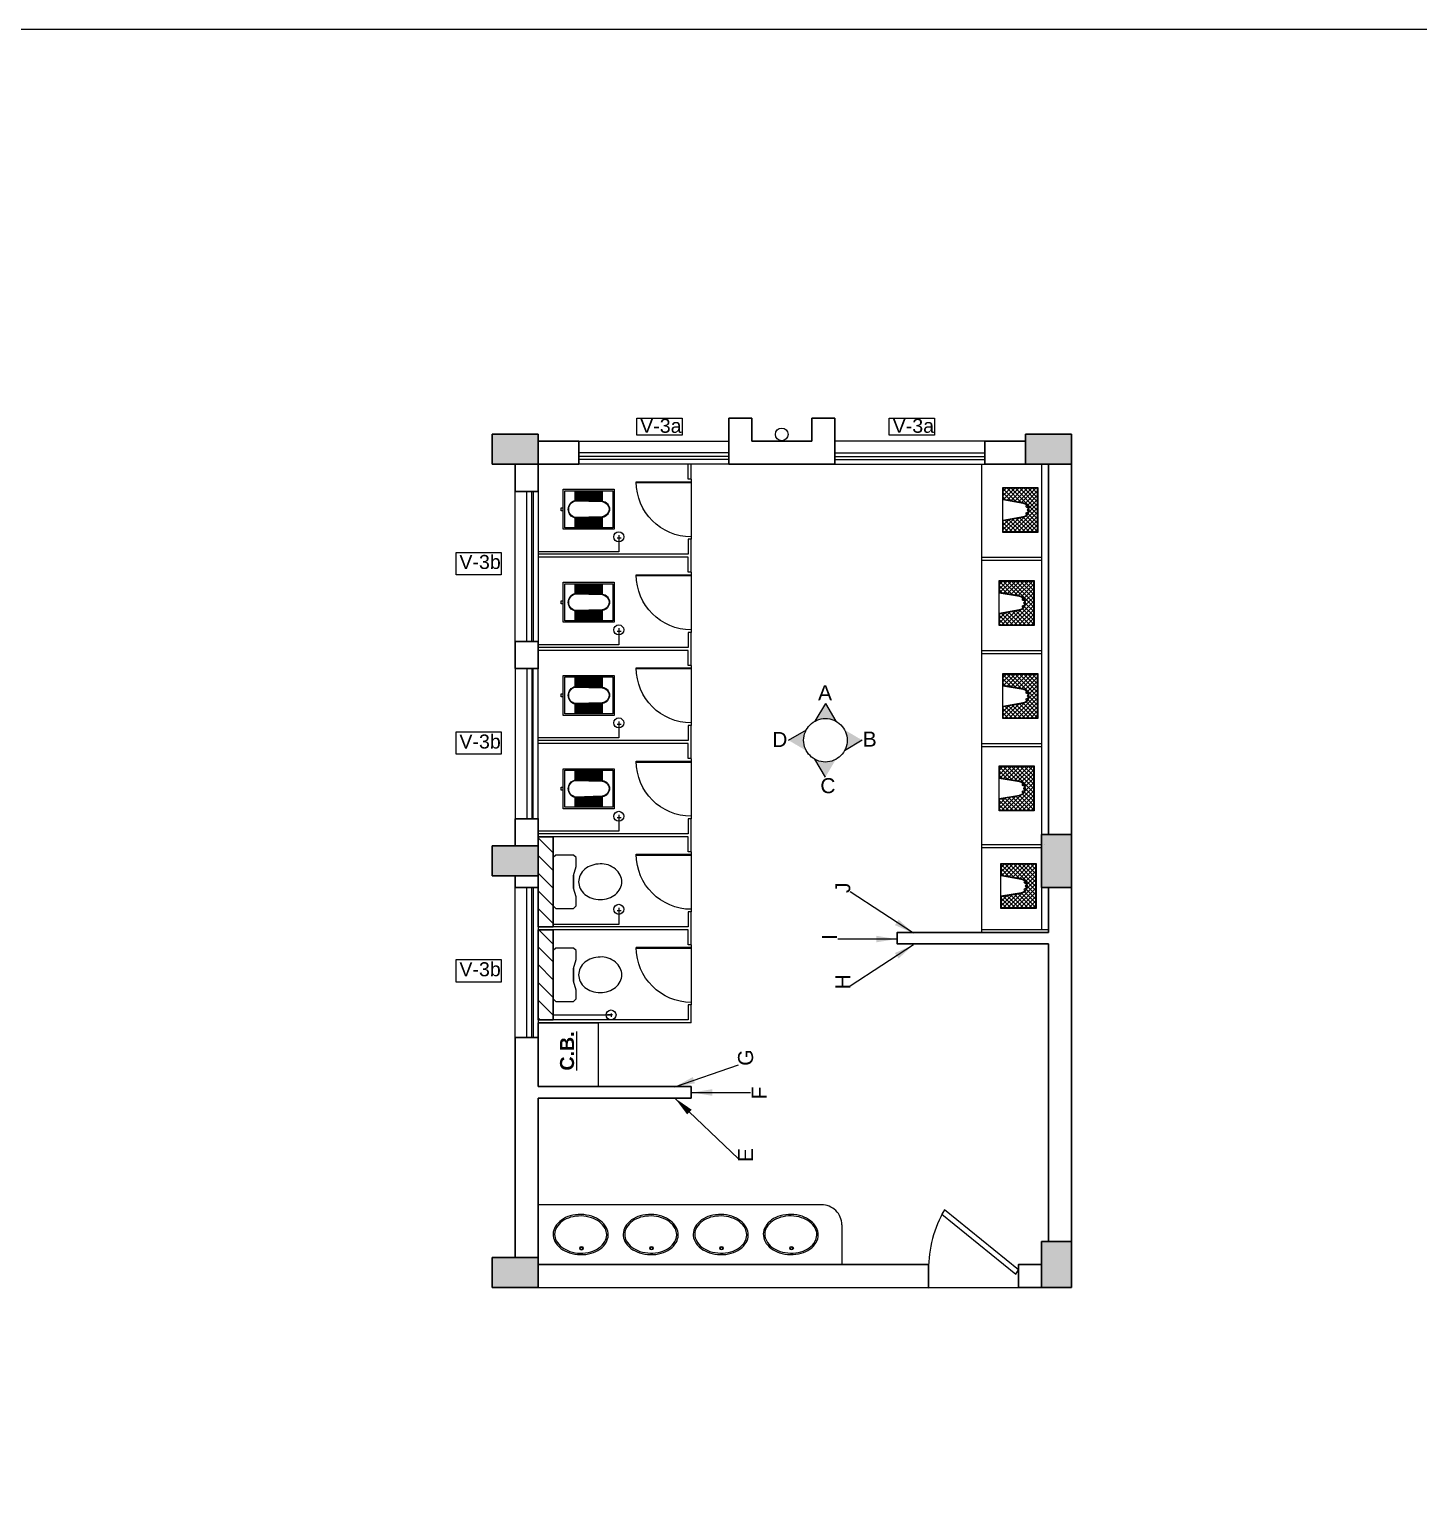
# Model space of a CAD drawing. Header units: millimetres. Extents: x 2733 to 5909, y 1038 to 2089.
# Drawn here: x 2752.05 to 2765.94, y 1056.24 to 1070.86 of the extents above; entities that cross this region are included whole.
import ezdxf

# ---------------------------------------------------------------- set-up
doc = ezdxf.new("R2010")
doc.units = ezdxf.units.MM
doc.linetypes.add('CENTER2', pattern=[1.125, 0.75, -0.125, 0.125, -0.125])
doc.linetypes.add('DASHED', pattern=[0.75, 0.5, -0.25])
doc.layers.get('0').update_dxf_attribs({"lineweight": 20})
for name, color, linetype, lineweight in [('Arrow', 1, 'Continuous', 15), ('COL HATCH', 253, 'Continuous', 13), ('Column', 251, 'Continuous', 30), ('CUBICAL TOILET', 5, 'Continuous', 15), ('Door', 54, 'Continuous', 18), ('Fixture', 44, 'Continuous', 13), ('Furniture', 13, 'Continuous', 13), ('Hatch', 43, 'Continuous', 13), ('RD', 7, 'Continuous', 18), ('TEXT', 7, 'Continuous', 15), ('Tiles', 91, 'Continuous', 9), ('Ventilator', 200, 'Continuous', 18), ('Wall', 7, 'Continuous', 30), ('Window-Wall', 7, 'Continuous', 18)]:
    doc.layers.add(name, color=color, linetype=linetype, lineweight=lineweight)
doc.styles.add('DIM', font='arial.ttf', dxfattribs={"height": 0.5})
doc.styles.add('L120', font='arial.ttf', dxfattribs={"height": 0.6})
doc.styles.get("Standard").update_dxf_attribs({"font": 'arial.ttf', "height": 0.2})
doc.styles.add('Tabrej', font='arial.ttf')
doc.dimstyles.new('Tabrej', dxfattribs={"dimtxt": 4, "dimasz": 0.45, "dimexe": 0.18, "dimexo": 0.0625, "dimgap": 0.09, "dimtad": 0, "dimdec": 3, "dimzin": 0, "dimdsep": 46, "dimtxsty": 'Tabrej', "dimcen": 0, "dimclrd": 256, "dimclre": 256, "dimclrt": 7, "dimaunit": 1, "dimadec": 3, "dimazin": 0, "dimtfac": 1, "dimtdec": 3, "dimtofl": 0, "dimtmove": 0, "dimatfit": 3, "dimfxl": 0, "dimtolj": 1, "dimtzin": 0, "dimlwd": -1, "dimlwe": -1, "dimarcsym": 0})

# ---------------------------------------------------------------- blocks, each defined once
blk = doc.blocks.new('C3')
at = {"layer": 'COL HATCH'}
h = blk.add_hatch(color=256, dxfattribs=at)
h.dxf.hatch_style = 1
h.paths.add_polyline_path([(0.3, 0), (0, 0), (0, -0.53), (0.3, -0.53)])
at = {"layer": 'Column'}
for p, q in [((0, 0), (0, -0.53)), ((0.3, 0), (0, 0)), ((0.3, -0.53), (0.3, 0)), ((0, -0.53), (0.3, -0.53))]:
    blk.add_line(p, q, dxfattribs=at)
blk = doc.blocks.new('*X3')
at = {"color": 0}
for p, q in [((705, 323), (943, 561)), ((705, 365), (900, 561)), ((705, 408), (858, 561)), ((705, 450), (815, 561)), ((705, 493), (773, 561)), ((705, 535), (730, 561)), ((848, 383), (705, 526)), ((842, 346), (705, 483)), ((835, 310), (705, 441)), ((854, 419), (712, 561)), ((866, 449), (755, 561)), ((888, 469), (797, 561)), ((921, 479), (839, 561)), ((1145, 298), (882, 561)), ((899, 474), (985, 561)), ((1145, 340), (924, 561)), ((944, 477), (1027, 561)), ((1145, 383), (967, 561)), ((971, 462), (1070, 561)), ((990, 438), (1112, 561)), ((998, 404), (1145, 551)), ((1004, 368), (1145, 508)), ((1145, 425), (1009, 561)), ((1011, 332), (1145, 466)), ((1145, 467), (1051, 561)), ((1145, 510), (1094, 561)), ((1145, 552), (1136, 561)), ((705, 280), (858, 434)), ((829, 274), (705, 398)), ((705, 238), (847, 381)), ((823, 237), (705, 356)), ((798, 221), (705, 314)), ((730, 221), (839, 330)), ((1145, 255), (999, 401)), ((1137, 221), (1007, 350)), ((1095, 221), (1016, 299)), ((1017, 295), (1145, 423)), ((1023, 259), (1145, 381)), ((1029, 223), (1145, 339)), ((1069, 221), (1145, 296)), ((755, 221), (705, 271)), ((713, 221), (705, 229)), ((772, 221), (830, 279)), ((815, 221), (822, 228)), ((1052, 221), (1024, 248)), ((1112, 221), (1145, 254))]:
    blk.add_line(p, q, dxfattribs=at)
blk = doc.blocks.new('RSA CL7')
blk.add_lwpolyline([(8.86, 0), (-8.86, 0), (-8.86, -13.78), (-3.94, -13.78), (3.94, -13.78), (8.86, -13.78)], close=True)
blk.add_lwpolyline([(-4.1, -13.58), (-2.78, -5.72, -0.835943), (2.8, -5.76), (4.1, -13.58), (8.66, -13.58), (8.66, -0.2), (-8.66, -0.2), (-8.66, -13.58)], format="xyb", close=True)
blk.add_lwpolyline([(-3.94, -13.78), (-2.59, -5.75, -0.835548), (2.61, -5.79), (3.94, -13.78)], format="xyb")
for centre, start, end in [((-1.41, -4.14), 207.2135, 40.95643), ((-0.03, -3.6), 185.89987, 355.82489), ((1.47, -4.14), 140.99617, 329.34676)]:
    blk.add_arc(centre, 0.493, start, end)
at = {"xscale": 0.0393714285714286, "yscale": 0.0393714285714286, "zscale": 0.0393714285714286}
blk.add_blockref('*X3', (-36.41, -22.27), dxfattribs=at)
blk = doc.blocks.new('CU')
at = {"layer": 'COL HATCH', "linetype": 'CENTER2'}
h = blk.add_hatch(color=256, dxfattribs=at)
h.dxf.hatch_style = 1
h.paths.add_polyline_path([(0, 0.035), (0, -0.265), (0.46, -0.265), (0.46, 0.035)])
at = {"layer": 'Column', "linetype": 'CENTER2'}
blk.add_lwpolyline([(0, 0.035), (0, -0.265), (0.46, -0.265), (0.46, 0.035), (0, 0.035)], dxfattribs=at)
blk = doc.blocks.new('nhf')
at = {"layer": 'Fixture'}
blk.add_circle((2408.419, -1429.855), 0.063, dxfattribs=at)
at = {"layer": 'Wall'}
for p, q in [((2407.889, -1429.557), (2408.949, -1429.557)), ((2407.889, -1430.017), (2407.889, -1429.557)), ((2408.949, -1430.017), (2408.949, -1429.557)), ((2408.119, -1430.017), (2408.119, -1429.787)), ((2408.119, -1429.787), (2408.719, -1429.787)), ((2408.719, -1429.787), (2408.719, -1430.017)), ((2407.889, -1430.017), (2408.119, -1430.017)), ((2408.719, -1430.017), (2408.949, -1430.017))]:
    blk.add_line(p, q, dxfattribs=at)
blk = doc.blocks.new('VENT 2')
at = {"layer": 'Ventilator', "ltscale": 0.02}
for p, q in [((0, 0.182), (1.5, 0.182)), ((0, 0.152), (1.5, 0.152))]:
    blk.add_line(p, q, dxfattribs=at)
at = {"layer": 'Window-Wall'}
for p, q in [((0, 0.23), (1.5, 0.23)), ((0, 0), (0, 0.23)), ((1.5, 0.23), (1.5, 0)), ((0, 0.115), (1.5, 0.115)), ((1.5, 0), (0, 0))]:
    blk.add_line(p, q, dxfattribs=at)
blk = doc.blocks.new('hbg')
at = {"layer": 'Door'}
for p, q in [((2819.633, 1058.459), (2819.633, 1058.279)), ((2819.633, 1058.279), (2818.733, 1058.279))]:
    blk.add_line(p, q, dxfattribs=at)
blk.add_lwpolyline([(2819.633, 1058.459), (2818.894, 1059.059), (2818.868, 1059.014), (2819.607, 1058.414)], close=True, dxfattribs=at)
blk.add_arc((2819.933, 1058.459), 1.199, 150, 180, dxfattribs=at)
blk = doc.blocks.new('RSA BASIN 2')
for points in [[(10.67, -8.12, 0.12976), (9.97, -5.22, 0.106426), (7.61, -2.47, 0.084431), (4.27, -0.72, 0.073534), (0, 0, 0.073534), (-4.29, -0.55, 0.084431), (-7.7, -2.16, 0.106426), (-10.17, -4.82, 0.12976), (-10.98, -7.69, 0.12976), (-10.28, -10.59, 0.106426), (-7.92, -13.34, 0.084431), (-4.58, -15.09, 0.073534), (-0.31, -15.81, 0.073534), (3.98, -15.26, 0.084431), (7.39, -13.64, 0.106426), (9.85, -10.99, 0.12976)], [(10.08, -7.9, 0.119977), (9.45, -5.5, 0.106426), (7.25, -2.94, 0.084431), (4.08, -1.28, 0.073534), (-0.01, -0.59, 0.073534), (-4.13, -1.12, 0.084431), (-7.36, -2.65, 0.106426), (-9.66, -5.12, 0.12976), (-10.39, -7.7, 0.009633), (-10.39, -7.9, 0.119977), (-9.76, -10.31, 0.106426), (-7.57, -12.87, 0.084431), (-4.4, -14.53, 0.073534), (-0.3, -15.22, 0.073534), (3.82, -14.69, 0.084431), (7.05, -13.16, 0.106426), (9.35, -10.69, 0.12976), (10.08, -8.11, 0.009633)]]:
    blk.add_lwpolyline(points, format="xyb", close=True)
for radius in [0.7, 0.479]:
    blk.add_circle((-0.47, -2.53), radius)
blk = doc.blocks.new('VENTILATOR')
at = {"layer": 'Ventilator', "ltscale": 0.02}
for p, q in [((-0.18, -1.5), (-0.18, 0)), ((-0.165, 0), (-0.165, -1.5))]:
    blk.add_line(p, q, dxfattribs=at)
at = {"layer": 'Window-Wall'}
for p, q in [((-0.23, 0), (0, 0)), ((-0.23, -1.5), (-0.23, 0)), ((-0.115, 0), (-0.115, -1.5)), ((0, 0), (0, -1.5)), ((-0.23, -1.5), (0, -1.5))]:
    blk.add_line(p, q, dxfattribs=at)
blk = doc.blocks.new('bf')
at = {"layer": 'Door', "lineweight": 15}
for p, q in [((2794.931, 1059.43), (2794.931, 1060.03)), ((2794.381, 1059.463), (2794.931, 1059.463)), ((2794.381, 1059.455), (2794.931, 1059.455))]:
    blk.add_line(p, q, dxfattribs=at)
blk.add_ellipse((2794.931, 1059.455), major_axis=(-0.389, 0.389), ratio=1, start_param=-0.785398, end_param=0.784775, dxfattribs=at)
blk = doc.blocks.new('RSA CL6')
for p, q in [((5.51, 3.48), (5.51, 7.28)), ((5.91, 3.47), (5.91, 7.28)), ((6.3, 3.46), (6.3, 7.28)), ((6.69, 3.45), (6.69, 7.28)), ((7.09, 3.44), (7.09, 7.28)), ((7.48, 3.43), (7.48, 7.28)), ((7.87, 3.42), (7.87, 7.28)), ((8.27, 3.41), (8.27, 7.28)), ((8.66, 3.4), (8.66, 7.28)), ((9.06, 3.39), (9.06, 7.28)), ((9.45, 3.38), (9.45, 7.28)), ((9.84, 3.37), (9.84, 7.28)), ((10.24, 3.36), (10.24, 7.28)), ((10.63, 3.35), (10.63, 7.28)), ((11.02, 3.34), (11.02, 7.28)), ((11.42, 3.33), (11.42, 7.28)), ((11.81, 3.32), (11.81, 7.28)), ((12.2, 3.31), (12.2, 7.28)), ((12.6, 3.31), (12.6, 7.28)), ((12.99, 3.3), (12.99, 7.28)), ((13.39, 3.29), (13.39, 7.28)), ((13.78, 3.28), (13.78, 7.28)), ((14.17, 3.27), (14.17, 7.28)), ((14.57, 3.26), (14.57, 7.28)), ((14.96, 3.25), (14.96, 7.28)), ((15.35, 3.24), (15.35, 7.28)), ((15.75, 3.23), (15.75, 7.28)), ((16.14, 3.22), (16.14, 7.28)), ((16.14, 7.28), (16.14, 3.22)), ((5.51, -7.28), (5.51, -3.47)), ((5.91, -7.28), (5.91, -3.45)), ((6.3, -7.28), (6.3, -3.44)), ((6.69, -7.28), (6.69, -3.43)), ((7.09, -7.28), (7.09, -3.42)), ((7.48, -7.28), (7.48, -3.41)), ((7.87, -7.28), (7.87, -3.4)), ((8.27, -7.28), (8.27, -3.39)), ((8.66, -7.28), (8.66, -3.38)), ((9.06, -7.28), (9.06, -3.37)), ((9.45, -7.28), (9.45, -3.36)), ((9.84, -7.28), (9.84, -3.34)), ((10.24, -7.28), (10.24, -3.33)), ((10.63, -7.28), (10.63, -3.32)), ((11.02, -7.28), (11.02, -3.31)), ((11.42, -7.28), (11.42, -3.3)), ((11.81, -7.28), (11.81, -3.29)), ((12.2, -7.28), (12.2, -3.28)), ((12.6, -7.28), (12.6, -3.27)), ((12.99, -7.28), (12.99, -3.26)), ((13.39, -7.28), (13.39, -3.24)), ((13.78, -7.28), (13.78, -3.23)), ((14.17, -7.28), (14.17, -3.22)), ((14.57, -7.28), (14.57, -3.21)), ((14.96, -7.28), (14.96, -3.2)), ((15.35, -7.28), (15.35, -3.19)), ((15.75, -7.28), (15.75, -3.18)), ((16.14, -3.17), (16.14, -7.28)), ((16.14, -7.28), (16.14, -3.17))]:
    blk.add_line(p, q)
for points in [[(0.79, 7.87), (20.87, 7.87), (20.87, -7.87), (0.79, -7.87)], [(1.38, 7.28), (20.28, 7.28), (20.28, -7.28), (1.38, -7.28)]]:
    blk.add_lwpolyline(points, close=True)
blk.add_lwpolyline([(0.79, -0.59), (0, -0.59), (0, 0.59), (0.79, 0.59)])
for points in [[(5.51, 3.48), (16.14, 3.22, -0.899983), (16.14, -3.17), (5.54, -3.47, -0.799392)], [(5.53, 3.28), (16.13, 3.02, -0.897689), (16.12, -2.97), (5.56, -3.27, -0.793494), (5.53, 3.28)]]:
    blk.add_lwpolyline(points, format="xyb", close=True)
blk = doc.blocks.new('tg')
at = {"layer": 'RD', "linetype": 'Continuous', "ltscale": 0.2}
blk.add_lwpolyline([(2440.174, -1429.328), (2439.722, -1429.328), (2439.722, -1429.159), (2440.174, -1429.159)], close=True, dxfattribs=at)
at = {"layer": 'RD', "linetype": 'Continuous', "ltscale": 0.2, "insert": (2439.756, -1429.165), "char_height": 0.14, "attachment_point": 1}
blk.add_mtext_dynamic_manual_height_columns('V-3a', width=0.06654, gutter_width=1.766, heights=[0], dxfattribs=at)
blk = doc.blocks.new('ujtg')
at = {"layer": 'CUBICAL TOILET'}
for p, q in [((2749.159, 1059.66), (2749.159, 1059.33)), ((2749.159, 1059.66), (2749.189, 1059.66)), ((2749.189, 1059.66), (2749.189, 1059.51)), ((2749.189, 1059.51), (2750.689, 1059.51)), ((2749.189, 1059.48), (2750.689, 1059.48)), ((2749.189, 1059.33), (2749.189, 1059.48)), ((2749.159, 1059.33), (2749.189, 1059.33))]:
    blk.add_line(p, q, dxfattribs=at)
blk = doc.blocks.new('ENGLISH SHEET')
at = {"layer": 'Fixture'}
for p, q in [((4663.798, 251.204), (4663.773, 251.179)), ((4663.773, 251.179), (4663.773, 250.696)), ((4663.976, 251.204), (4663.798, 251.204)), ((4664.002, 251.179), (4663.976, 251.204)), ((4664.002, 251.09), (4664.002, 251.179)), ((4663.976, 251.001), (4664.002, 251.09)), ((4663.976, 250.874), (4663.976, 251.001)), ((4663.976, 251.001), (4663.976, 250.874)), ((4664.002, 250.785), (4663.976, 250.874)), ((4663.773, 250.696), (4663.798, 250.67)), ((4663.976, 250.67), (4664.002, 250.696)), ((4664.002, 250.696), (4664.002, 250.785)), ((4663.798, 250.67), (4663.976, 250.67))]:
    blk.add_line(p, q, dxfattribs=at)
blk.add_lwpolyline([(4664.459, 250.937, 0.117036), (4664.443, 251.003, 0.104338), (4664.396, 251.063, 0.09029), (4664.321, 251.105, 0.09898), (4664.243, 251.115, 0.08237), (4664.159, 251.101, 0.09029), (4664.09, 251.063, 0.104338), (4664.043, 251.003, 0.117036), (4664.027, 250.937, 0.117036), (4664.043, 250.871, 0.104338), (4664.09, 250.811, 0.09029), (4664.159, 250.773, 0.08237), (4664.243, 250.759, 0.08237), (4664.327, 250.773, 0.09029), (4664.396, 250.811, 0.104338), (4664.443, 250.871, 0.117036)], format="xyb", close=True, dxfattribs=at)
blk = doc.blocks.new('tr')
at = {"layer": 'RD', "linetype": 'Continuous', "ltscale": 0.2}
blk.add_lwpolyline([(2442.717, -1429.363), (2442.265, -1429.363), (2442.265, -1429.139), (2442.717, -1429.139)], close=True, dxfattribs=at)
at = {"layer": 'RD', "linetype": 'Continuous', "ltscale": 0.2, "insert": (2442.299, -1429.165), "char_height": 0.14, "attachment_point": 1}
blk.add_mtext_dynamic_manual_height_columns('V-3b', width=0.06654, gutter_width=1.766, heights=[0], dxfattribs=at)

msp = doc.modelspace()

# ---------------------------------------------------------------- hatches: boundary and pattern name
at = {"layer": 'Arrow', "ltscale": 0.05}
for points in [[(2759.9037, 1063.9415), (2760.0088, 1064.1194), (2760.1138, 1063.9415, 0.2574473)], [(2759.6403, 1063.7509), (2759.8182, 1063.856, 0.1266586), (2759.7912, 1063.7509, 0.1266586), (2759.8182, 1063.6459)], [(2760.1993, 1063.6459, 0.1266586), (2760.2263, 1063.7509, 0.1266586), (2760.1993, 1063.856), (2760.3772, 1063.7509)], [(2759.9037, 1063.5604, 0.2574473), (2760.1138, 1063.5604), (2760.0088, 1063.3825)]]:
    msp.add_hatch(color=256, dxfattribs=at).paths.add_polyline_path(points)
at = {"layer": 'Hatch', "ltscale": 0.05}
h = msp.add_hatch(dxfattribs=at)
h.set_pattern_fill('ANSI31', color=256, angle=630, style=0)
h.set_pattern_definition([(315, (3523.18577, 6612.78215), (0.0883883476, 0.0883883476), [])])
h.paths.add_polyline_path([(2757.2881, 1061.8867), (2757.2882, 1062.7867), (2757.138, 1062.7867), (2757.1381, 1061.8867)])
h = msp.add_hatch(dxfattribs=at)
h.set_pattern_fill('ANSI31', color=256, angle=630, style=0)
h.set_pattern_definition([(315, (3523.18577, 6612.75215), (0.0883883476, 0.0883883476), [])])
h.paths.add_polyline_path([(2757.2881, 1061.8567), (2757.2882, 1060.9567), (2757.138, 1060.9567), (2757.1381, 1061.8567)])

# ---------------------------------------------------------------- linework, layer by layer
msp.add_line((2761.038, 1058.4594), (2761.038, 1058.2795))
at = {"lineweight": 15}
msp.add_lwpolyline([(2732.6018, 1070.8574), (2826.5916, 1070.8574), (2826.5916, 1038.2298), (2732.6018, 1038.2298)], close=True, dxfattribs=at)
at = {"layer": 'Arrow', "ltscale": 0.05}
for p, q in [((2760.0088, 1064.1194), (2759.9037, 1063.9415)), ((2760.0088, 1064.1194), (2760.1138, 1063.9415)), ((2759.6403, 1063.7509), (2759.8182, 1063.856)), ((2760.3772, 1063.7509), (2760.1993, 1063.6459)), ((2760.0088, 1063.3825), (2759.9037, 1063.5604))]:
    msp.add_line(p, q, dxfattribs=at)
at = {"layer": 'Arrow', "color": 1, "linetype": 'DASHED', "ltscale": 10}
msp.add_circle((2760.0088, 1063.7509), 0.2176, dxfattribs=at)
at = {"layer": 'CUBICAL TOILET'}
for p, q in [((2758.6381, 1066.3595), (2758.6381, 1066.5097)), ((2758.6681, 1066.3595), (2758.6681, 1066.5097)), ((2758.6681, 1066.3595), (2758.6381, 1066.3595)), ((2758.6381, 1061.1068), (2758.6381, 1060.9567)), ((2758.6681, 1061.1068), (2758.6381, 1061.1068)), ((2758.6681, 1060.9267), (2758.6681, 1061.1068)), ((2758.6381, 1060.9567), (2757.1381, 1060.9567)), ((2758.6681, 1060.9267), (2757.1381, 1060.9267))]:
    msp.add_line(p, q, dxfattribs=at)
at = {"layer": 'Fixture'}
for p, q in [((2761.568, 1066.5097), (2761.568, 1061.8295)), ((2762.168, 1066.5095), (2762.168, 1062.8097)), ((2761.567, 1065.5795), (2762.167, 1065.5795)), ((2761.567, 1065.5495), (2762.167, 1065.5495)), ((2761.568, 1064.6495), (2762.168, 1064.6495)), ((2761.568, 1064.6195), (2762.168, 1064.6195)), ((2761.5677, 1063.7195), (2762.1677, 1063.7195)), ((2761.5677, 1063.6895), (2762.1677, 1063.6895)), ((2761.5677, 1062.7097), (2762.167, 1062.7097)), ((2762.2031, 1062.7097), (2762.2039, 1062.7097)), ((2761.5677, 1062.6797), (2762.168, 1062.6797)), ((2762.168, 1062.2797), (2762.168, 1061.8595)), ((2761.5677, 1061.8595), (2762.238, 1061.8595)), ((2761.6042, 1061.8295), (2762.238, 1061.8295)), ((2757.2882, 1061.0052), (2757.8659, 1061.0052)), ((2757.8816, 1061.0052), (2757.8317, 1061.0052)), ((2757.8659, 1061.0211), (2757.8659, 1060.9881)), ((2759.9689, 1059.1071), (2757.1381, 1059.1071)), ((2760.1728, 1058.9072), (2760.1728, 1058.5045))]:
    msp.add_line(p, q, dxfattribs=at)
at = {"layer": 'Fixture', "ltscale": 0.05}
for p, q in [((2757.9434, 1065.7998), (2757.9435, 1065.634)), ((2757.9435, 1065.634), (2757.1381, 1065.634)), ((2757.9257, 1065.7729), (2757.966, 1065.7729)), ((2757.9257, 1064.8429), (2757.966, 1064.8429)), ((2757.9433, 1064.8698), (2757.9435, 1064.704)), ((2757.9435, 1064.704), (2757.1381, 1064.704)), ((2757.9257, 1063.9129), (2757.9659, 1063.9129)), ((2757.9433, 1063.9398), (2757.9434, 1063.774)), ((2757.9434, 1063.774), (2757.1381, 1063.774)), ((2757.9433, 1063.0068), (2757.9435, 1062.841)), ((2757.9257, 1062.9799), (2757.966, 1062.9799)), ((2757.9435, 1062.841), (2757.1381, 1062.841)), ((2757.9257, 1062.0499), (2757.966, 1062.0499)), ((2757.9433, 1062.0768), (2757.9435, 1061.911)), ((2757.9435, 1061.911), (2757.2881, 1061.911))]:
    msp.add_line(p, q, dxfattribs=at)
for centre in [(2757.9434, 1065.784), (2757.9434, 1064.854), (2757.9433, 1063.924), (2757.9434, 1062.991), (2757.9434, 1062.061)]:
    msp.add_circle(centre, 0.05, dxfattribs=at)
at = {"layer": 'Fixture'}
msp.add_circle((2757.8659, 1061.0052), 0.05, dxfattribs=at)
msp.add_arc((2759.9728, 1058.9071), 0.2, 0.03713, 91.10787, dxfattribs=at)
at = {"layer": 'Furniture'}
msp.add_lwpolyline([(2757.7381, 1060.9267), (2757.7381, 1060.2897), (2757.1382, 1060.2897), (2757.1382, 1060.6799), (2757.1382, 1060.6799), (2757.1381, 1060.9267), (2757.738, 1060.9267)], dxfattribs=at)
at = {"layer": 'Wall'}
for p, q in [((2762.238, 1062.8097), (2762.238, 1066.5097)), ((2762.468, 1062.8003), (2762.468, 1066.5097)), ((2762.238, 1061.8295), (2762.238, 1062.2797)), ((2762.468, 1058.7397), (2762.468, 1062.2797)), ((2762.238, 1058.7397), (2762.238, 1061.7145)), ((2756.9081, 1058.5797), (2756.9081, 1060.7797)), ((2756.9081, 1060.7797), (2757.1381, 1060.7797)), ((2757.1381, 1060.2897), (2757.1381, 1060.7797)), ((2757.1381, 1060.2897), (2758.6684, 1060.2897)), ((2758.6683, 1060.1747), (2757.1379, 1060.1747)), ((2757.1381, 1058.5797), (2757.1381, 1060.1747)), ((2757.1381, 1058.5097), (2761.0381, 1058.5095)), ((2761.038, 1058.2795), (2761.0381, 1058.5095)), ((2757.1381, 1058.2797), (2761.038, 1058.2795))]:
    msp.add_line(p, q, dxfattribs=at)
at = {"layer": 'Wall', "linetype": 'CENTER2'}
msp.add_line((2758.6683, 1060.1747), (2758.6684, 1060.2897), dxfattribs=at)
at = {"layer": 'Wall', "ltscale": 0.2}
for points in [[(2757.1381, 1066.7397), (2757.5431, 1066.7397), (2757.5431, 1066.5097), (2757.1381, 1066.5097)], [(2762.008, 1066.7397), (2761.6031, 1066.7397), (2761.6031, 1066.5097), (2762.008, 1066.5097)]]:
    msp.add_lwpolyline(points, close=True, dxfattribs=at)
at = {"layer": 'Wall'}
for points in [[(2756.9081, 1066.2377), (2757.1381, 1066.2377), (2757.1381, 1066.5097), (2756.9081, 1066.5097)], [(2756.9081, 1064.4667), (2757.1381, 1064.4667), (2757.1381, 1064.7377), (2756.9081, 1064.7377)], [(2756.9081, 1062.6947), (2757.1381, 1062.6947), (2757.1381, 1062.9667), (2756.9081, 1062.9667)], [(2757.2881, 1061.8867), (2757.1381, 1061.8867), (2757.1381, 1062.7867), (2757.2881, 1062.7867)], [(2757.2881, 1061.8567), (2757.1381, 1061.8567), (2757.1381, 1060.9567), (2757.2881, 1060.9567)]]:
    msp.add_lwpolyline(points, close=True, dxfattribs=at)
for points in [[(2756.9081, 1062.2797), (2757.1381, 1062.2797), (2757.1381, 1062.3947), (2756.9081, 1062.3947), (2756.9081, 1062.2797)], [(2762.238, 1061.8295), (2760.7265, 1061.8295), (2760.7265, 1061.7145), (2762.238, 1061.7145)], [(2762.168, 1058.2797), (2761.938, 1058.2797), (2761.938, 1058.5097), (2762.168, 1058.5097), (2762.168, 1058.2797)]]:
    msp.add_lwpolyline(points, dxfattribs=at)
at = {"layer": 'Wall', "linetype": 'CENTER2'}
msp.add_lwpolyline([(2756.6781, 1058.2797), (2756.6781, 1058.2797)], dxfattribs=at)

# ---------------------------------------------------------------- block references
at = {"linetype": 'Continuous', "rotation": 180}
msp.add_blockref('nhf', (5167.9917, -363.0473), dxfattribs=at)
at = {"layer": 'Column', "linetype": 'CENTER2', "rotation": 180}
for p in [(2757.1381, 1066.5447), (2762.468, 1066.5447), (2757.1381, 1062.4297), (2757.1381, 1058.3147)]:
    msp.add_blockref('CU', p, dxfattribs=at)
at = {"layer": 'Column', "color": 5, "xscale": -1, "rotation": 180}
msp.add_blockref('C3', (2762.168, 1062.2797), dxfattribs=at)
at = {"layer": 'Column', "linetype": 'CENTER2', "xscale": -1, "rotation": 90}
msp.add_blockref('CU', (2762.203, 1058.7397), dxfattribs=at)
at = {"layer": 'Door', "lineweight": 15, "xscale": -1, "rotation": 180}
for p in [(-36.263, 2125.7895), (-36.263, 2124.8595), (-36.2631, 2123.9295), (-36.263, 2122.9965), (-36.263, 2122.0665), (-36.2631, 2121.1365)]:
    msp.add_blockref('bf', p, dxfattribs=at)
at = {"layer": 'Door', "lineweight": 15}
msp.add_blockref('hbg', (-57.6951, 0), dxfattribs=at)
at = {"layer": 'Fixture', "extrusion": (0, 0, -1)}
for name, p, xscale, yscale, zscale, rotation in [('RSA CL6', (-2757.3681, 1066.0597), -0.0253999999957415, 0.0253999999957415, -0.0253999999957415, 359.9970129360004), ('RSA CL6', (-2757.3681, 1065.1297), -0.0253999999957415, 0.0253999999957415, -0.0253999999957415, 359.9970129360004), ('RSA CL6', (-2757.3681, 1064.1997), -0.0253999999957415, 0.0253999999957415, -0.0253999999957415, 359.9970129360004), ('RSA CL6', (-2757.3681, 1063.2667), -0.0253999999957415, 0.0253999999957415, -0.0253999999957415, 359.9970129360004), ('RSA BASIN 2', (-2757.5585, 1058.6094), -0.02539999999589782, 0.02539999999589782, -0.02539999999589782, 180), ('RSA BASIN 2', (-2758.2586, 1058.6096), -0.02539999999589782, 0.02539999999589782, -0.02539999999589782, 180), ('RSA BASIN 2', (-2758.9587, 1058.6096), -0.02539999999589782, 0.02539999999589782, -0.02539999999589782, 180), ('RSA BASIN 2', (-2759.6588, 1058.6098), -0.02539999999589782, 0.02539999999589782, -0.02539999999589782, 180)]:
    msp.add_blockref(name, p, dxfattribs=dict(at, xscale=xscale, yscale=yscale, zscale=zscale, rotation=rotation))
at = {"layer": 'Fixture', "xscale": -0.02539999999487463, "yscale": 0.02539999999487463, "zscale": 0.0253999999948724, "rotation": 270}
for p in [(2762.1317, 1066.0524), (2762.0955, 1065.1224), (2762.1317, 1064.1924), (2762.0955, 1063.2694), (2762.114, 1062.2944)]:
    msp.add_blockref('RSA CL7', p, dxfattribs=at)
at = {"layer": 'Fixture', "rotation": 359.9970129361765}
for p in [(-1906.498, 811.6426), (-1906.498, 810.7126)]:
    msp.add_blockref('ENGLISH SHEET', p, dxfattribs=at)
at = {"layer": 'RD', "linetype": 'Continuous'}
for name, p in [('tg', (318.4014, 2496.1288)), ('tg', (320.9257, 2496.1288)), ('tr', (314.0513, 2494.7679)), ('tr', (314.0513, 2492.9733)), ('tr', (314.0513, 2490.6972))]:
    msp.add_blockref(name, p, dxfattribs=at)
at = {"layer": 'Tiles', "lineweight": 15, "rotation": 180}
for p in [(5507.8268, 2125.0893), (5507.8267, 2124.1593), (5507.8267, 2123.2293), (5507.8267, 2122.2963), (5507.8267, 2121.3663)]:
    msp.add_blockref('ujtg', p, dxfattribs=at)
at = {"layer": 'Wall', "extrusion": (0, 0, -1), "xscale": -1, "zscale": -1, "rotation": 180}
msp.add_blockref('VENT 2', (-2759.0431, 1066.7397), dxfattribs=at)
at = {"layer": 'Wall', "extrusion": (0, 0, -1), "zscale": -1, "rotation": 180}
msp.add_blockref('VENT 2', (-2760.1031, 1066.7397), dxfattribs=at)
at = {"layer": 'Wall', "rotation": 180}
for p in [(2756.9081, 1064.7377), (2756.9081, 1060.7797)]:
    msp.add_blockref('VENTILATOR', p, dxfattribs=at)
at = {"layer": 'Wall', "xscale": -1}
msp.add_blockref('VENTILATOR', (2756.9081, 1064.4667), dxfattribs=at)

# ---------------------------------------------------------------- texts
at = {"layer": 'Arrow', "ltscale": 0.05, "char_height": 0.15, "width": 4.322064, "attachment_point": 1, "style": 'L120'}
for s, insert in [('{\\fArial|b0|i0|c0|p34;A}', (2759.9352, 1064.3008)), ('{\\fArial|b0|i0|c0|p34;D}', (2759.4771, 1063.8336)), ('{\\fArial|b0|i0|c0|p34;B}', (2760.382, 1063.8373)), ('{\\fArial|b0|i0|c0|p34;C}', (2759.9581, 1063.3721))]:
    msp.add_mtext(s, dxfattribs=dict(at, insert=insert))
at = {"layer": 'Arrow', "ltscale": 0.05, "char_height": 0.15, "width": 4.322064, "rotation": 90, "style": 'L120'}
for s, insert, attachment_point in [('J', (2760.2592, 1062.224), 7), ('I', (2760.1232, 1061.7546), 7), ('H', (2760.2592, 1061.261), 7), ('G', (2759.1354, 1060.4975), 1), ('F', (2759.2715, 1060.1616), 1), ('E', (2759.1354, 1059.5345), 1)]:
    msp.add_mtext(s, dxfattribs=dict(at, insert=insert, attachment_point=attachment_point))
at = {"layer": 'TEXT', "insert": (2757.3559, 1060.4494), "char_height": 0.14, "width": 4.322064, "attachment_point": 1, "rotation": 90, "style": 'L120'}
msp.add_mtext('{\\fArial|b1|i0|c0|p34;\\LC.B.}', dxfattribs=at)

# ---------------------------------------------------------------- leaders
at = {"layer": 'Arrow', "ltscale": 0.05}
for points in [[(2760.8894, 1061.8213), (2760.2557, 1062.2348)], [(2760.7175, 1061.7638), (2760.1331, 1061.7638)], [(2760.8894, 1061.7063), (2760.2557, 1061.2928)], [(2758.5052, 1060.2878), (2759.1389, 1060.5083)], [(2758.6772, 1060.2303), (2759.2615, 1060.2303)], [(2758.5052, 1060.1728), (2759.1389, 1059.5663)]]:
    msp.add_leader(points, dimstyle='Tabrej', override={"dimasz": 0.2, "dimdec": 3, "dimpost": '', "dimtxsty": 'DIM', "dimtdec": 3, "dimfxl": 4, "dimarcsym": 1}, dxfattribs=at)

doc.saveas('drawing.dxf')
